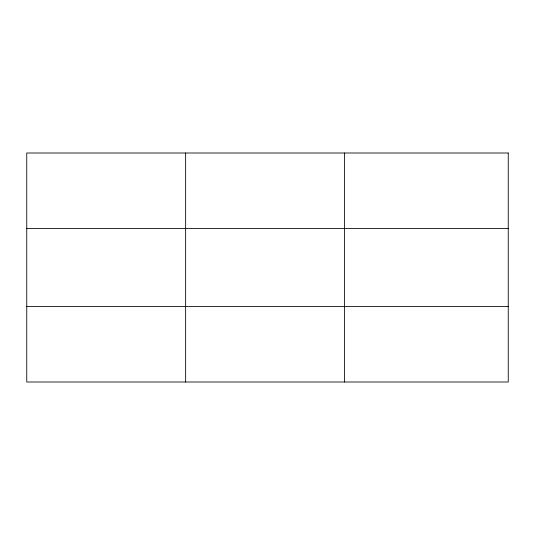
<?xml version="1.0" encoding="UTF-8"?>
<svg xmlns="http://www.w3.org/2000/svg" width="535" height="535" viewBox="0 0 535 535"><rect width="100%" height="100%" fill="white"/><g stroke="black" fill="none" stroke-linecap="round" stroke-linejoin="round"><path stroke-width="0.8" d="M185.645 382.003L185.645 152.997M344.54 382.003L344.54 152.997M26.75 228.565L508.25 228.565M26.75 306.435L508.25 306.435M508.25 152.997L508.25 382.003L26.75 382.003L26.75 152.997L508.25 152.997"/></g></svg>
